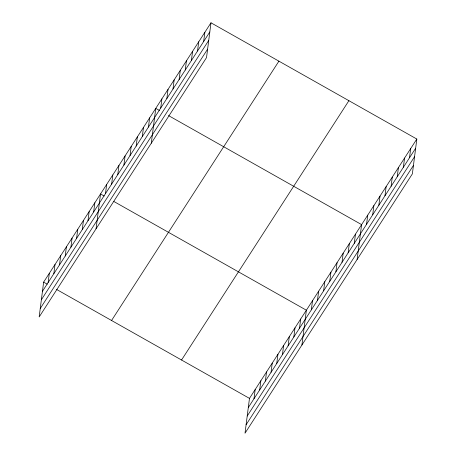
<?xml version="1.0" encoding="UTF-8"?>
<svg xmlns="http://www.w3.org/2000/svg" width="456" height="456" viewBox="0 0 456 456"><rect width="100%" height="100%" fill="white"/><g stroke="black" fill="none" stroke-linecap="round" stroke-linejoin="round"><path stroke-width="0.68" d="M210.985 22.8L43.633 282.127L39.17 316.948L206.522 57.621L210.985 22.8L416.83 139.051L412.366 173.873L245.014 433.2L249.478 398.379L416.83 139.051M48.148 282.486L49.322 273.309M53.836 273.668L55.011 264.491M59.525 264.856L60.699 255.673M65.214 256.038L66.394 246.861M70.908 247.22L72.082 238.043M76.597 238.402L77.771 229.225M82.285 229.585L83.459 220.408M87.974 220.767L89.154 211.59M93.668 211.949L94.842 202.772M96.073 228.781L100.531 193.954L104.173 196.012M105.49 193.623L106.67 184.446M111.629 184.116L112.803 174.939M117.768 174.608L118.942 165.431M123.901 165.1L125.075 155.923M130.04 155.593L131.214 146.41M136.173 146.08L137.347 136.903M142.312 136.572L143.486 127.395M148.445 127.064L149.625 117.887M151.295 143.201L155.758 108.38L159.395 110.432M160.717 108.049L161.897 98.866M166.856 98.542L168.03 89.359M172.989 89.028L174.169 79.851M179.128 79.521L180.302 70.344M185.261 70.013L186.441 60.836M191.4 60.505L192.575 51.328M197.539 50.998L198.713 41.815M203.672 41.485L204.847 32.308M253.992 398.738L255.166 389.561M259.681 389.92L260.855 380.743M265.369 381.102L266.543 371.925M271.058 372.284L272.238 363.107M276.752 363.472L277.926 354.289M282.441 354.654L283.615 345.471M288.129 345.836L289.303 336.659M293.818 337.018L294.998 327.841M299.512 328.2L300.686 319.023M301.918 345.027L306.375 310.205L113.875 201.489M311.334 309.875L312.514 300.698M317.473 300.367L318.647 291.19M323.612 290.86L324.786 281.677M329.745 281.346L330.919 272.169M335.884 271.839L337.058 262.662M342.017 262.331L343.191 253.154M348.156 252.823L349.33 243.646M354.289 243.316L355.463 234.133M357.139 259.453L361.602 224.626L168.498 115.573M366.561 224.295L367.741 215.118M372.7 214.787L373.874 205.61M378.833 205.28L380.013 196.103M384.972 195.772L386.147 186.595M391.105 186.265L392.285 177.082M397.244 176.751L398.419 167.574M403.383 167.244L404.557 158.067M409.517 157.736L410.691 148.559M42.454 291.304L209.811 31.977M41.371 299.769L208.723 40.441M40.253 308.49L207.605 49.162M111.56 320.488L278.912 61.161M181.545 360.012L348.903 100.685M248.298 407.556L415.655 148.228M247.215 416.02L414.567 156.693M246.097 424.735L413.45 165.408M43.633 282.127L47.27 284.185M56.367 289.321L249.478 398.379"/></g></svg>
